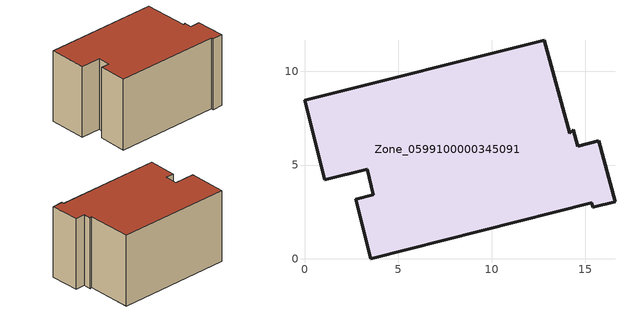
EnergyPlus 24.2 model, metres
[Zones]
Zone_0599100000345091
 floor ground (C_G): 15.71,6.29 16.59,3.03 15.41,2.74 15.35,2.98 3.53,0 2.73,3.17 3.68,3.41 3.34,4.78 1.08,4.22 0,8.46 12.81,11.66 14.17,6.69 14.37,6.88 14.59,6.01 z0
 wall outside (C_F): 3.68,3.41 2.73,3.17 3.53,0 15.35,2.98 15.41,2.74 16.59,3.03 15.71,6.29 14.59,6.01 14.37,6.88 14.17,6.69 12.81,11.66 0,8.46 1.08,4.22 3.34,4.78 3.68,3.41 z0:8.34
 roof outside (C_R): 14.59,6.01 14.37,6.88 14.17,6.69 12.81,11.66 0,8.46 1.08,4.22 3.34,4.78 3.68,3.41 2.73,3.17 3.53,0 15.35,2.98 15.41,2.74 16.59,3.03 15.71,6.29 z8.34
[BUILDING]
Pand.0599100000345091: North Axis=0; Terrain=City; Loads Convergence Tolerance Value=0.04; Temperature Convergence Tolerance Value=0.4; Solar Distribution=FullExterior; Maximum Number of Warmup Days=25; Minimum Number of Warmup Days=1
[Site:Location]
Rotterdam.The.Hague.AP_ZH_NLD Design_Conditions: Latitude=51.96; Longitude=4.45; Time Zone=1; Elevation=-4.5
[SITE:GROUNDTEMPERATURE:BUILDINGSURFACE]
18, 18, 18, 18, 18, 18, 18, 18, 18, 18, 18, 18
[MATERIAL] Thermal Absorptance=0.9; Solar Absorptance=0.7; Visible Absorptance=0.7
Name | Roughness | Thickness | Conductivity | Density | Specific Heat
G.TC.1992-2005 | MediumSmooth | 0.15 | 0.06 | 540 | 1210
F.TC.1992-2005 | Rough | 0.3 | 0.12 | 1920 | 840
R.TC.1992-2005 | MediumRough | 0.2 | 0.08 | 1500 | 1000
[CONSTRUCTION]
C_G: G.TC.1992-2005
C_F: F.TC.1992-2005
C_R: R.TC.1992-2005
[ZONE]
Zone_0599100000345091: Type=1; Multiplier=1; Ceiling Height=Autocalculate; Volume=Autocalculate; Floor Area=autocalculate; Part of Total Floor Area=Yes
[ZONEINFILTRATION:DESIGNFLOWRATE]
Infil_Zone_0599100000345091: Zone or ZoneList or Space or SpaceList=Zone_0599100000345091; Schedule=AlwaysOn; Design Flow Rate Calculation Method=Flow/Area; Flow Rate per Floor Area=0.0015; Constant Term Coefficient=1; Temperature Term Coefficient=0; Velocity Term Coefficient=0; Velocity Squared Term Coefficient=0
[HVACTEMPLATE:ZONE:IDEALLOADSAIRSYSTEM]
Zone_0599100000345091: Maximum Heating Supply Air Temperature=50; Minimum Cooling Supply Air Temperature=13; Maximum Heating Supply Air Humidity Ratio=0.0156; Minimum Cooling Supply Air Humidity Ratio=0.0077; Heating Limit=NoLimit; Cooling Limit=NoLimit; Dehumidification Control Type=ConstantSensibleHeatRatio; Cooling Sensible Heat Ratio=0.7; Dehumidification Setpoint=60; Humidification Control Type=None; Humidification Setpoint=30; Outdoor Air Method=None; Outdoor Air Flow Rate per Person=0.00944; Outdoor Air Flow Rate per Zone Floor Area=0; Outdoor Air Flow Rate per Zone=0; Demand Controlled Ventilation Type=None; Outdoor Air Economizer Type=NoEconomizer; Heat Recovery Type=None; Sensible Heat Recovery Effectiveness=0.7; Latent Heat Recovery Effectiveness=0.65
[ZONECONTROL:THERMOSTAT]
ThermostatControl_Zone_0599100000345091: Zone or ZoneList=Zone_0599100000345091; Control Type Schedule=DualSetpointControlType; Control 1=Thermostat_Zone_0599100000345091; Temperature Difference Between Cutout And Setpoint=0
[THERMOSTATSETPOINT:DUALSETPOINT]
Thermostat_Zone_0599100000345091: Heating Setpoint Temperature Schedule=HeatingSetpoint_Zone_0599100000345091; Cooling Setpoint Temperature Schedule=CoolingSetpoint_Zone_0599100000345091
[SCHEDULE:COMPACT]
HeatingSetpoint_Zone_0599100000345091: Through: 12/31, For: AllDays, Until: 24:00, 21
CoolingSetpoint_Zone_0599100000345091: Through: 12/31, For: AllDays, Until: 24:00, 24
DualSetpointControlType: Through: 12/31, For: AllDays, Until: 24:00, 4
AlwaysOn: Through: 12/31, For: AllDays, Until: 24:00, 1
